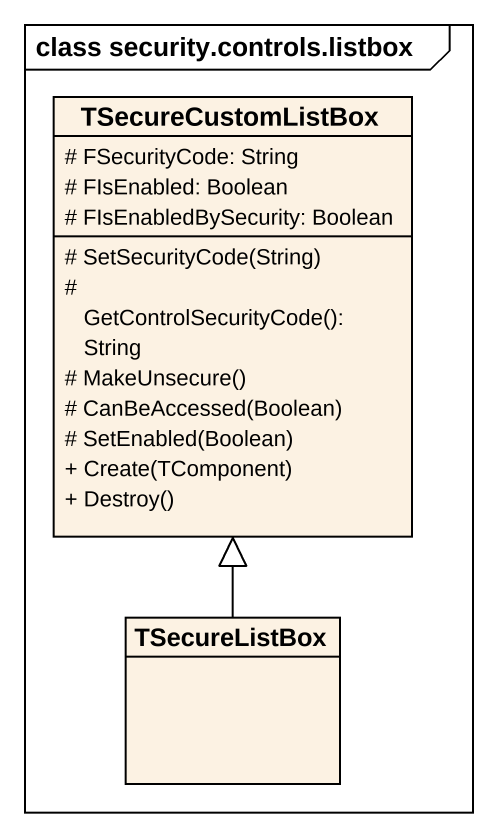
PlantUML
@startuml
mainframe class security.controls.listbox
hide circle
hide empty members
skinparam classAttributeIconSize 0
class TSecureCustomListBox {
  # FSecurityCode: String
  # FIsEnabled: Boolean
  # FIsEnabledBySecurity: Boolean
  # SetSecurityCode(String)
  # GetControlSecurityCode(): String
  # MakeUnsecure()
  # CanBeAccessed(Boolean)
  # SetEnabled(Boolean)
  + Create(TComponent)
  + Destroy()
}
class TSecureListBox
TSecureListBox -up-|> TSecureCustomListBox
@enduml
